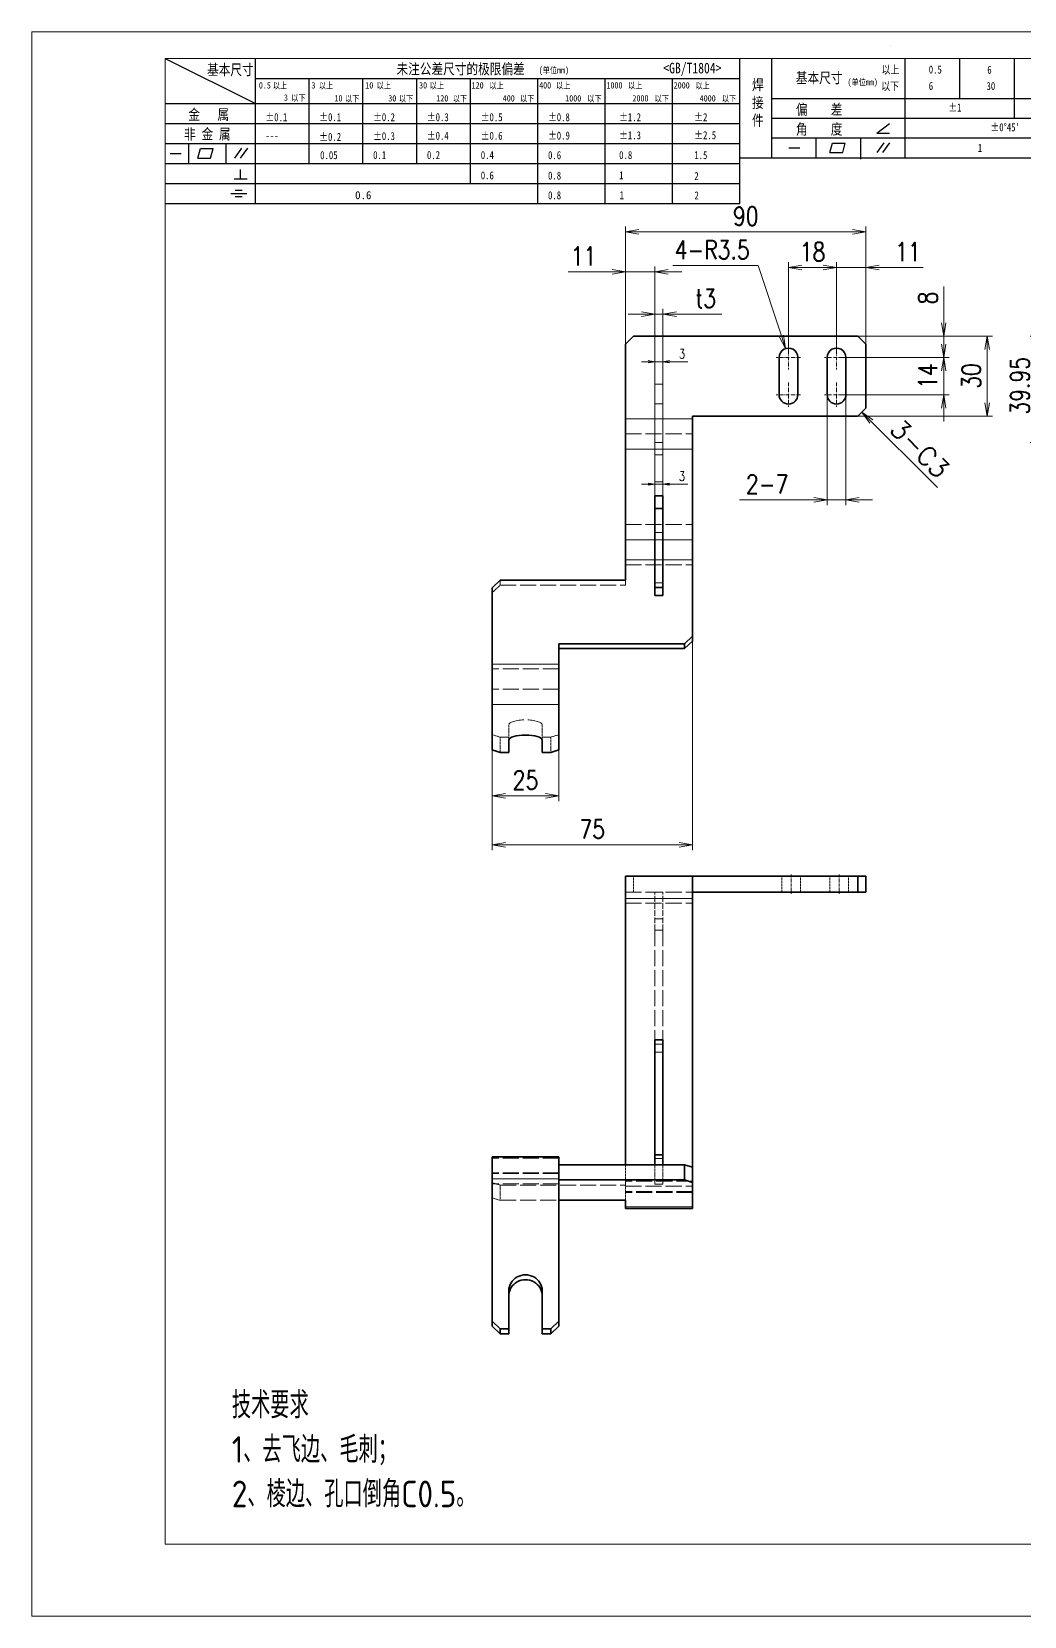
# Model space of a CAD drawing. Header units: millimetres. Extents: x -49572 to 104182, y -50696 to 51993.
# Drawn here: x -43197 to -42825, y 42890 to 43484 of the extents above; entities that cross this region are included whole.
import ezdxf
from ezdxf.enums import TextEntityAlignment as Align

# ---------------------------------------------------------------- set-up
doc = ezdxf.new("R2010")
doc.units = ezdxf.units.MM
doc.header["$LTSCALE"] = 0.5
doc.linetypes.add('DASHDOT', pattern=[18.5, 12, -3, 0.5, -3])
doc.linetypes.add('DASHED', pattern=[15, 12, -3])
for name, color, linetype, lineweight in [('DIM', 3, 'Continuous', 13), ('图框', 7, 'Continuous', 18), ('标注线', 3, 'Continuous', 18), ('细实线', 3, 'Continuous', 18)]:
    doc.layers.add(name, color=color, linetype=linetype, lineweight=lineweight)
doc.layers.add('图\\M+19E79\\M+195B6\\M+18E9A', color=7, linetype='Continuous')
doc.layers.add('打印', color=7, linetype='Continuous', lineweight=15, plot=False)
doc.layers.add('打印-禁用', color=7, linetype='Continuous', lineweight=15, plot=False)
doc.styles.add('DIM', font='romans.shx', dxfattribs={"width": 0.8, "bigfont": 'bigfont.shx'})
doc.styles.add('国标', font='simfang.ttf', dxfattribs={"width": 0.8})
doc.styles.add('机械长仿宋', font='gbenor.shx', dxfattribs={"height": 1, "bigfont": 'gbcbig.shx'})
doc.dimstyles.new('DEH 1-1$0', dxfattribs={"dimtxt": 3.5, "dimasz": 2.5, "dimexe": 1, "dimexo": 0.625, "dimgap": 1.2, "dimtad": 1, "dimzin": 9, "dimdsep": 46, "dimtxsty": 'DIM', "dimblk": 'OPEN', "dimcen": 0, "dimclrd": 8, "dimclre": 8, "dimclrt": 2, "dimazin": 2, "dimtfac": 0.5, "dimtmove": 0, "dimatfit": 3, "dimldrblk": 'OPEN', "dimfxl": 0, "dimtolj": 2, "dimlwd": 18, "dimlwe": 18, "dimarcsym": 0})
doc.dimstyles.new('DEH 1-2$0', dxfattribs={"dimscale": 2, "dimtxt": 3.5, "dimasz": 2.5, "dimexe": 1, "dimexo": 0.625, "dimgap": 1.2, "dimtad": 1, "dimdsep": 46, "dimtxsty": 'DIM', "dimblk": 'OPEN', "dimcen": 0, "dimclrd": 8, "dimclre": 8, "dimclrt": 2, "dimazin": 2, "dimtfac": 0.5, "dimtmove": 0, "dimatfit": 3, "dimldrblk": 'OPEN', "dimfxl": 0, "dimtolj": 2, "dimlwd": 13, "dimlwe": 13, "dimarcsym": 0})
doc.dimstyles.new('DEH 1-2$4', dxfattribs={"dimscale": 2, "dimtxt": 3.5, "dimasz": 2.5, "dimexe": 1, "dimexo": 0.625, "dimgap": 1.2, "dimtad": 1, "dimtoh": 1, "dimdsep": 46, "dimtxsty": 'DIM', "dimblk": 'OPEN', "dimcen": 0, "dimclrd": 8, "dimclre": 8, "dimclrt": 2, "dimazin": 2, "dimtfac": 0.5, "dimtofl": 0, "dimtmove": 0, "dimatfit": 3, "dimldrblk": 'OPEN', "dimfxl": 0, "dimtolj": 2, "dimlwd": 18, "dimlwe": 18, "dimarcsym": 0})
doc.dimstyles.new('LAM1-1', dxfattribs={"dimtxt": 3.5, "dimasz": 2.5, "dimexe": 1, "dimexo": 0.625, "dimgap": 1.2, "dimtad": 3, "dimdsep": 46, "dimtxsty": 'DIM', "dimblk": 'OPEN', "dimcen": 0, "dimclrd": 3, "dimclre": 3, "dimclrt": 2, "dimazin": 2, "dimtfac": 0.5, "dimtmove": 0, "dimatfit": 3, "dimldrblk": 'OPEN', "dimfxl": 0, "dimlwd": 13, "dimlwe": 13, "dimarcsym": 0})

# ---------------------------------------------------------------- blocks, each defined once
blk = doc.blocks.new('GZDEH零件A3图框V01版')
at = {"layer": '图\\M+19E79\\M+195B6\\M+18E9A', "color": 9}
for p, q in [((2882.49, -1554.46), (2899.37, -1562.92)), ((2899.37, -1581.67), (2899.37, -1554.46)), ((2990.09, -1581.67), (2990.09, -1554.46)), ((2996.09, -1573.08), (2996.09, -1554.46)), ((3021.09, -1561.98), (3021.09, -1554.46)), ((3031.31, -1561.98), (3031.31, -1554.46)), ((3041.53, -1561.98), (3041.53, -1554.46)), ((2899.37, -1558.24), (2990.09, -1558.24)), ((2909.45, -1574.17), (2909.45, -1558.24)), ((2919.53, -1574.17), (2919.53, -1558.24)), ((2929.61, -1574.17), (2929.61, -1558.24)), ((2939.69, -1577.92), (2939.69, -1558.24)), ((2952.29, -1581.67), (2952.29, -1558.24)), ((2964.89, -1581.67), (2964.89, -1558.24)), ((2977.49, -1581.67), (2977.49, -1558.24)), ((2996.09, -1561.98), (3113.09, -1561.98)), ((3021.09, -1573.08), (3021.09, -1561.98)), ((3041.53, -1565.68), (3041.53, -1561.98)), ((2882.49, -1562.92), (2990.09, -1562.92)), ((2882.49, -1566.67), (2990.09, -1566.67)), ((2996.09, -1565.68), (3113.09, -1565.68)), ((3015.75, -1568.51), (3018.15, -1566.66)), ((2882.49, -1570.42), (2990.09, -1570.42)), ((2886.92, -1574.12), (2886.92, -1570.42)), ((2893.91, -1574.12), (2893.91, -1570.42)), ((2996.09, -1569.38), (3113.09, -1569.38)), ((3004.42, -1573.08), (3004.42, -1569.38)), ((3006.97, -1572.12), (3007.45, -1570.33)), ((3007.45, -1570.33), (3009.86, -1570.33)), ((3009.39, -1572.12), (3009.86, -1570.33)), ((3012.75, -1573.08), (3012.75, -1569.38)), ((3015.75, -1568.51), (3018.15, -1568.51)), ((3015.81, -1572.12), (3017.15, -1570.26)), ((3016.89, -1572.12), (3018.23, -1570.26)), ((2883.43, -1572.27), (2885.49, -1572.27)), ((2888.59, -1573.16), (2889.07, -1571.37)), ((2888.59, -1573.16), (2891, -1573.16)), ((2889.07, -1571.37), (2891.48, -1571.37)), ((2891, -1573.16), (2891.48, -1571.37)), ((2895.52, -1573.16), (2896.85, -1571.3)), ((2896.6, -1573.16), (2897.94, -1571.3)), ((2990.09, -1573.08), (3113.09, -1573.08)), ((2999.26, -1571.23), (3001.32, -1571.23)), ((3006.97, -1572.12), (3009.39, -1572.12)), ((3012.75, -1573.33), (3012.75, -1573.08)), ((2882.49, -1574.17), (2990.09, -1574.17)), ((2895.42, -1577.05), (2897.81, -1577.05)), ((2896.58, -1577.05), (2896.58, -1575.28)), ((2882.49, -1577.92), (2990.09, -1577.92)), ((2894.79, -1579.77), (2897.77, -1579.77)), ((2895.57, -1579.17), (2896.92, -1579.17)), ((2882.49, -1581.67), (2990.09, -1581.67)), ((2895.57, -1580.37), (2896.93, -1580.37))]:
    blk.add_line(p, q, dxfattribs=at)
at = {"layer": '图框', "linetype": 'Continuous'}
for p, q in [((2882.49, -1554.46), (2882.49, -1832.96)), ((3272.49, -1554.46), (2882.49, -1554.46)), ((2882.49, -1832.96), (3272.49, -1832.96))]:
    blk.add_line(p, q, dxfattribs=at)
at = {"layer": '打印-禁用', "linetype": 'Continuous'}
for p, q in [((2857.49, -1549.46), (2857.49, -1846.46)), ((3277.49, -1549.46), (2857.49, -1549.46)), ((2857.49, -1846.46), (3277.49, -1846.46))]:
    blk.add_line(p, q, dxfattribs=at)
at = {"layer": '图\\M+19E79\\M+195B6\\M+18E9A', "color": 9, "style": '国标', "width": 0.8}
for s, height, p in [('基本尺寸', 2, (2890.33, -1557.58)), ('未注公差尺寸的极限偏差', 2, (2925.81, -1557.44)), ('<GB/T1804>', 2, (2975.78, -1557.27)), ('以上', 1.5, (3016.64, -1557.33)), ('0.5', 1.5, (3025.49, -1557.3)), ('6', 1.5, (3036.45, -1557.34)), ('30', 1.2, (2930.04, -1560.11)), ('基本尺寸', 2, (3000.6, -1559.1)), ('以下', 1.5, (3016.58, -1560.43)), ('6', 1.5, (3025.49, -1560.38)), ('30', 1.5, (3036.31, -1560.39)), ('金   属', 2, (2886.82, -1565.98)), ('±0.1', 1.5, (2901.27, -1566.23)), ('±0.1', 1.5, (2911.35, -1566.23)), ('±0.2', 1.5, (2921.43, -1566.23)), ('±0.3', 1.5, (2931.51, -1566.23)), ('±0.5', 1.5, (2941.59, -1566.23)), ('±0.8', 1.5, (2954.19, -1566.23)), ('±1.2', 1.5, (2967.51, -1566.23)), ('±2', 1.5, (2981.58, -1566.23)), ('偏    差', 2, (3000.6, -1565.04)), ('±1', 1.5, (3029.16, -1564.42)), ('非 金 属', 2, (2886.02, -1569.65)), ('±0.3', 1.5, (2921.43, -1569.77)), ('±0.4', 1.5, (2931.51, -1569.71)), ('±0.6', 1.5, (2941.59, -1569.71)), ('±0.9', 1.5, (2954.19, -1569.68)), ('±1.3', 1.5, (2967.51, -1569.62)), ('±2.5', 1.5, (2981.58, -1569.61)), ('角    度', 2, (3000.6, -1568.74)), ("±0%%D45'", 1.5, (3037.06, -1568.12)), ('---', 1.5, (2901.27, -1569.65)), ('±0.2', 1.5, (2911.35, -1569.92)), ('1', 1.5, (3034.69, -1571.98)), ('0.1', 1.5, (2921.43, -1573.34)), ('0.2', 1.5, (2931.51, -1573.33)), ('0.4', 1.5, (2941.59, -1573.33)), ('0.6', 1.5, (2954.19, -1573.35)), ('0.8', 1.5, (2967.51, -1573.33)), ('1.5', 1.5, (2981.58, -1573.34)), ('0.6', 1.5, (2941.59, -1577.14)), ('0.8', 1.5, (2954.19, -1577.17)), ('1', 1.5, (2967.51, -1577.12)), ('2', 1.5, (2981.58, -1577.26)), ('0.8', 1.5, (2954.19, -1580.87)), ('1', 1.5, (2967.59, -1580.86)), ('2', 1.5, (2981.62, -1580.89))]:
    blk.add_text(s, height=height, dxfattribs=at).set_placement(p)
at = {"layer": '图\\M+19E79\\M+195B6\\M+18E9A', "color": 9, "lineweight": 15, "style": '国标', "width": 0.8}
for s, p in [('(单位mm)', (2952.44, -1557.27)), ('0.5', (2900.03, -1560.11)), ('以上', (2902.64, -1560.16)), ('3', (2909.88, -1560.11)), ('以上', (2911.25, -1560.16)), ('10', (2919.96, -1560.11)), ('以上', (2922.09, -1560.16)), ('以上', (2932.02, -1560.16)), ('120', (2939.88, -1560.11)), ('以上', (2943.21, -1560.16)), ('400', (2952.52, -1560.11)), ('以上', (2955.68, -1560.16)), ('1000', (2965.12, -1560.11)), ('以上', (2969.16, -1560.16)), ('2000', (2977.72, -1560.11)), ('以上', (2981.8, -1560.16)), ('(单位mm)', (3010.27, -1559.51)), ('3', (2904.73, -1562.41)), ('以下', (2906.1, -1562.46)), ('10', (2914.19, -1562.54)), ('以下', (2916.18, -1562.59)), ('30', (2924.27, -1562.54)), ('以下', (2926.26, -1562.59)), ('120', (2933.26, -1562.54)), ('以下', (2936.34, -1562.59)), ('400', (2945.7, -1562.54)), ('以下', (2948.94, -1562.59)), ('1000', (2957.41, -1562.54)), ('以下', (2961.54, -1562.59)), ('2000', (2969.99, -1562.54)), ('以下', (2974.14, -1562.59)), ('4000', (2982.59, -1562.54)), ('以下', (2986.74, -1562.59))]:
    blk.add_text(s, height=1.2, dxfattribs=at).set_placement(p)
at = {"layer": '图\\M+19E79\\M+195B6\\M+18E9A', "color": 9, "lineweight": 13, "style": '国标'}
blk.add_text('0.6', height=1.5, dxfattribs=at).set_placement((2918.05, -1580.85))
at = {"layer": '图\\M+19E79\\M+195B6\\M+18E9A', "color": 9, "insert": (2992.39, -1558.41), "char_height": 2, "width": 3.1877, "attachment_point": 1, "style": '国标'}
blk.add_mtext('焊\\P接\\P件', dxfattribs=at)
at = {"layer": '图\\M+19E79\\M+195B6\\M+18E9A', "color": 9, "insert": (2911.51, -1573.37), "char_height": 1.5, "attachment_point": 7, "style": '国标'}
blk.add_mtext_dynamic_manual_height_columns('0.05', width=5.1982, gutter_width=12.5, heights=[0], dxfattribs=at)
blk = doc.blocks.new('DEH A3')
at = {"layer": '图框'}
blk.add_blockref('GZDEH零件A3图框V01版', (-2857.49, 1846.46), dxfattribs=at)
blk = doc.blocks.new('_Open')
at = {"color": 0, "linetype": 'ByBlock', "lineweight": -2}
for p, q in [((-1, 0.17), (0, 0)), ((-1, -0.17), (0, 0)), ((0, 0), (-1, 0))]:
    blk.add_line(p, q, dxfattribs=at)
blk = doc.blocks.new('*D206')
at = {"layer": 'Defpoints', "color": 0, "transparency": 16777216}
for p in [(-42897.7, 43369.53), (-42839.22, 43369.53), (-42897.7, 43339.53)]:
    blk.add_point(p, dxfattribs=at)
at = {"layer": '标注线', "color": 8, "lineweight": 13, "transparency": 16777216}
for p, q in [((-42896.45, 43369.53), (-42837.22, 43369.53)), ((-42839.22, 43344.53), (-42839.22, 43364.53)), ((-42896.45, 43339.53), (-42837.22, 43339.53))]:
    blk.add_line(p, q, dxfattribs=at)
at = {"layer": '标注线', "color": 8, "lineweight": 13, "transparency": 16777216, "xscale": 5, "yscale": 5, "zscale": 5}
for p, rotation in [((-42839.22, 43369.53), 90), ((-42839.22, 43339.53), 270)]:
    blk.add_blockref('_Open', p, dxfattribs=dict(at, rotation=rotation))
at = {"layer": '标注线', "color": 2, "transparency": 16777216, "insert": (-42845.12, 43354.53), "char_height": 7, "attachment_point": 5, "rotation": 90, "style": 'DIM'}
blk.add_mtext('\\A2;30', dxfattribs=at)
blk = doc.blocks.new('*D207')
at = {"layer": 'Defpoints', "color": 0, "transparency": 16777216}
for p in [(-42974.61, 43408.56), (-42974.61, 43357.47), (-42884.61, 43353.28)]:
    blk.add_point(p, dxfattribs=at)
at = {"layer": '标注线', "color": 8, "lineweight": 13, "transparency": 16777216}
for p, q in [((-42974.61, 43358.72), (-42974.61, 43410.56)), ((-42884.61, 43354.53), (-42884.61, 43410.56)), ((-42889.61, 43408.56), (-42969.61, 43408.56))]:
    blk.add_line(p, q, dxfattribs=at)
at = {"layer": '标注线', "color": 8, "lineweight": 13, "transparency": 16777216, "xscale": 5, "yscale": 5, "zscale": 5, "rotation": 180}
blk.add_blockref('_Open', (-42974.61, 43408.56), dxfattribs=at)
at = {"layer": '标注线', "color": 8, "lineweight": 13, "transparency": 16777216, "xscale": 5, "yscale": 5, "zscale": 5}
blk.add_blockref('_Open', (-42884.61, 43408.56), dxfattribs=at)
at = {"layer": '标注线', "color": 2, "transparency": 16777216, "insert": (-42929.61, 43414.46), "char_height": 7, "attachment_point": 5, "style": 'DIM'}
blk.add_mtext('\\A2;90', dxfattribs=at)
blk = doc.blocks.new('*D208')
at = {"layer": 'Defpoints', "color": 0, "transparency": 16777216}
for p in [(-42884.61, 43395.23), (-42895.61, 43361.53), (-42884.61, 43357.21)]:
    blk.add_point(p, dxfattribs=at)
at = {"layer": '标注线', "color": 8, "lineweight": 13, "transparency": 16777216}
for p, q in [((-42900.61, 43395.23), (-42905.61, 43395.23)), ((-42895.61, 43362.78), (-42895.61, 43397.23)), ((-42895.61, 43395.23), (-42884.61, 43395.23)), ((-42884.61, 43358.46), (-42884.61, 43397.23)), ((-42879.61, 43395.23), (-42863.14, 43395.23))]:
    blk.add_line(p, q, dxfattribs=at)
at = {"layer": '标注线', "color": 8, "lineweight": 13, "transparency": 16777216, "xscale": 5, "yscale": 5, "zscale": 5}
blk.add_blockref('_Open', (-42895.61, 43395.23), dxfattribs=at)
at = {"layer": '标注线', "color": 8, "lineweight": 13, "transparency": 16777216, "xscale": 5, "yscale": 5, "zscale": 5, "rotation": 180}
blk.add_blockref('_Open', (-42884.61, 43395.23), dxfattribs=at)
at = {"layer": '标注线', "color": 2, "transparency": 16777216, "insert": (-42868.88, 43401.13), "char_height": 7, "attachment_point": 5, "style": 'DIM'}
blk.add_mtext('\\A2;11', dxfattribs=at)
blk = doc.blocks.new('*D209')
at = {"layer": 'Defpoints', "color": 0, "transparency": 16777216}
for p in [(-42913.61, 43395.23), (-42913.61, 43361.53), (-42895.61, 43361.53)]:
    blk.add_point(p, dxfattribs=at)
at = {"layer": '标注线', "color": 8, "lineweight": 13, "transparency": 16777216}
for p, q in [((-42913.61, 43362.78), (-42913.61, 43397.23)), ((-42900.61, 43395.23), (-42908.61, 43395.23)), ((-42895.61, 43362.78), (-42895.61, 43397.23))]:
    blk.add_line(p, q, dxfattribs=at)
at = {"layer": '标注线', "color": 8, "lineweight": 13, "transparency": 16777216, "xscale": 5, "yscale": 5, "zscale": 5, "rotation": 180}
blk.add_blockref('_Open', (-42913.61, 43395.23), dxfattribs=at)
at = {"layer": '标注线', "color": 8, "lineweight": 13, "transparency": 16777216, "xscale": 5, "yscale": 5, "zscale": 5}
blk.add_blockref('_Open', (-42895.61, 43395.23), dxfattribs=at)
at = {"layer": '标注线', "color": 2, "transparency": 16777216, "insert": (-42904.61, 43401.13), "char_height": 7, "attachment_point": 5, "style": 'DIM'}
blk.add_mtext('\\A2;18', dxfattribs=at)
blk = doc.blocks.new('*D210')
at = {"layer": 'Defpoints', "color": 0, "transparency": 16777216}
for p in [(-42894.61, 43361.53), (-42894.61, 43347.53), (-42855.46, 43347.53)]:
    blk.add_point(p, dxfattribs=at)
at = {"layer": '标注线', "color": 8, "lineweight": 13, "transparency": 16777216}
for p, q in [((-42855.46, 43366.53), (-42855.46, 43371.53)), ((-42893.36, 43361.53), (-42853.46, 43361.53)), ((-42855.46, 43361.53), (-42855.46, 43347.53)), ((-42893.36, 43347.53), (-42853.46, 43347.53)), ((-42855.46, 43342.53), (-42855.46, 43337.53))]:
    blk.add_line(p, q, dxfattribs=at)
at = {"layer": '标注线', "color": 8, "lineweight": 13, "transparency": 16777216, "xscale": 5, "yscale": 5, "zscale": 5}
for p, rotation in [((-42855.46, 43361.53), 270), ((-42855.46, 43347.53), 90)]:
    blk.add_blockref('_Open', p, dxfattribs=dict(at, rotation=rotation))
at = {"layer": '标注线', "color": 2, "transparency": 16777216, "insert": (-42861.36, 43354.53), "char_height": 7, "attachment_point": 5, "rotation": 90, "style": 'DIM'}
blk.add_mtext('\\A2;14', dxfattribs=at)
blk = doc.blocks.new('*D211')
at = {"layer": 'Defpoints', "color": 0, "transparency": 16777216}
for p in [(-42892.53, 43369.53), (-42855.46, 43369.53), (-42894.61, 43361.53)]:
    blk.add_point(p, dxfattribs=at)
at = {"layer": '标注线', "color": 8, "lineweight": 13, "transparency": 16777216}
for p, q in [((-42855.46, 43374.53), (-42855.46, 43388.06)), ((-42891.28, 43369.53), (-42853.46, 43369.53)), ((-42855.46, 43361.53), (-42855.46, 43369.53)), ((-42893.36, 43361.53), (-42853.46, 43361.53)), ((-42855.46, 43356.53), (-42855.46, 43351.53))]:
    blk.add_line(p, q, dxfattribs=at)
at = {"layer": '标注线', "color": 8, "lineweight": 13, "transparency": 16777216, "xscale": 5, "yscale": 5, "zscale": 5}
for p, rotation in [((-42855.46, 43369.53), 270), ((-42855.46, 43361.53), 90)]:
    blk.add_blockref('_Open', p, dxfattribs=dict(at, rotation=rotation))
at = {"layer": '标注线', "color": 2, "transparency": 16777216, "insert": (-42861.36, 43383.79), "char_height": 7, "attachment_point": 5, "rotation": 90, "style": 'DIM'}
blk.add_mtext('\\A2;8', dxfattribs=at)
blk = doc.blocks.new('*D212')
at = {"layer": 'Defpoints', "color": 0, "transparency": 16777216}
for p in [(-42892.11, 43351.58), (-42899.11, 43349.78), (-42892.11, 43308.1)]:
    blk.add_point(p, dxfattribs=at)
at = {"layer": '标注线', "color": 8, "lineweight": 13, "transparency": 16777216}
for p, q in [((-42892.11, 43350.33), (-42892.11, 43306.1)), ((-42899.11, 43348.53), (-42899.11, 43306.1)), ((-42904.11, 43308.1), (-42932, 43308.1)), ((-42892.11, 43308.1), (-42899.11, 43308.1)), ((-42887.11, 43308.1), (-42882.11, 43308.1))]:
    blk.add_line(p, q, dxfattribs=at)
at = {"layer": '标注线', "color": 8, "lineweight": 13, "transparency": 16777216, "xscale": 5, "yscale": 5, "zscale": 5}
blk.add_blockref('_Open', (-42899.11, 43308.1), dxfattribs=at)
at = {"layer": '标注线', "color": 8, "lineweight": 13, "transparency": 16777216, "xscale": 5, "yscale": 5, "zscale": 5, "rotation": 180}
blk.add_blockref('_Open', (-42892.11, 43308.1), dxfattribs=at)
at = {"layer": '标注线', "color": 2, "transparency": 16777216, "insert": (-42921.6, 43314), "char_height": 7, "attachment_point": 5, "style": 'DIM'}
blk.add_mtext('\\A2;{\\Fromans,bigfont|c134;2-}7', dxfattribs=at)
blk = doc.blocks.new('*D213')
at = {"layer": 'Defpoints', "color": 0, "transparency": 16777216}
for p in [(-42914.71, 43364.85), (-42913.61, 43361.53)]:
    blk.add_point(p, dxfattribs=at)
at = {"layer": '标注线', "color": 8, "lineweight": 18, "transparency": 16777216}
for p, q in [((-42956.98, 43395.99), (-42924.98, 43395.99)), ((-42924.98, 43395.99), (-42916.27, 43369.6))]:
    blk.add_line(p, q, dxfattribs=at)
at = {"layer": '标注线', "color": 8, "lineweight": 18, "transparency": 16777216, "xscale": 5, "yscale": 5, "zscale": 5, "rotation": 288.262935957214}
blk.add_blockref('_Open', (-42914.71, 43364.85), dxfattribs=at)
at = {"layer": '标注线', "color": 2, "transparency": 16777216, "insert": (-42942.18, 43401.89), "char_height": 7, "attachment_point": 5, "style": 'DIM'}
blk.add_mtext('\\A2;{\\Fromans,bigfont|c134;4-}R3.5', dxfattribs=at)
blk = doc.blocks.new('*D214')
at = {"layer": 'Defpoints', "color": 0, "transparency": 16777216}
for p in [(-42974.61, 43393.56), (-42974.61, 43309.9), (-42963.61, 43307.25)]:
    blk.add_point(p, dxfattribs=at)
at = {"layer": '标注线', "color": 8, "lineweight": 13, "transparency": 16777216}
for p, q in [((-42979.61, 43393.56), (-42996.08, 43393.56)), ((-42974.61, 43311.15), (-42974.61, 43395.56)), ((-42963.61, 43393.56), (-42974.61, 43393.56)), ((-42963.61, 43308.5), (-42963.61, 43395.56)), ((-42958.61, 43393.56), (-42953.61, 43393.56))]:
    blk.add_line(p, q, dxfattribs=at)
at = {"layer": '标注线', "color": 8, "lineweight": 13, "transparency": 16777216, "xscale": 5, "yscale": 5, "zscale": 5}
blk.add_blockref('_Open', (-42974.61, 43393.56), dxfattribs=at)
at = {"layer": '标注线', "color": 8, "lineweight": 13, "transparency": 16777216, "xscale": 5, "yscale": 5, "zscale": 5, "rotation": 180}
blk.add_blockref('_Open', (-42963.61, 43393.56), dxfattribs=at)
at = {"layer": '标注线', "color": 2, "transparency": 16777216, "insert": (-42990.34, 43399.46), "char_height": 7, "attachment_point": 5, "style": 'DIM'}
blk.add_mtext('\\A2;11', dxfattribs=at)
blk = doc.blocks.new('*D215')
at = {"layer": 'Defpoints', "color": 0, "transparency": 16777216}
for p in [(-42960.61, 43377.73), (-42963.61, 43307.25), (-42960.61, 43307.25)]:
    blk.add_point(p, dxfattribs=at)
at = {"layer": '标注线', "color": 8, "lineweight": 13, "transparency": 16777216}
for p, q in [((-42968.61, 43377.73), (-42973.61, 43377.73)), ((-42963.61, 43308.5), (-42963.61, 43379.73)), ((-42963.61, 43377.73), (-42960.61, 43377.73)), ((-42960.61, 43308.5), (-42960.61, 43379.73)), ((-42955.61, 43377.73), (-42938.61, 43377.73))]:
    blk.add_line(p, q, dxfattribs=at)
at = {"layer": '标注线', "color": 8, "lineweight": 13, "transparency": 16777216, "xscale": 5, "yscale": 5, "zscale": 5}
blk.add_blockref('_Open', (-42963.61, 43377.73), dxfattribs=at)
at = {"layer": '标注线', "color": 8, "lineweight": 13, "transparency": 16777216, "xscale": 5, "yscale": 5, "zscale": 5, "rotation": 180}
blk.add_blockref('_Open', (-42960.61, 43377.73), dxfattribs=at)
at = {"layer": '标注线', "color": 2, "transparency": 16777216, "insert": (-42944.61, 43383.63), "char_height": 7, "attachment_point": 5, "style": 'DIM'}
blk.add_mtext('\\A2;{\\Fromans,bigfont|c134;t}3', dxfattribs=at)
blk = doc.blocks.new('*D216')
at = {"layer": 'Defpoints', "color": 0, "transparency": 16777216}
for p in [(-42949.61, 43265.96), (-43024.61, 43259.17), (-42949.61, 43178.79)]:
    blk.add_point(p, dxfattribs=at)
at = {"layer": '标注线', "color": 8, "lineweight": 13, "transparency": 16777216}
for p, q in [((-42949.61, 43264.71), (-42949.61, 43176.79)), ((-43024.61, 43257.92), (-43024.61, 43176.79)), ((-43019.61, 43178.79), (-42954.61, 43178.79))]:
    blk.add_line(p, q, dxfattribs=at)
at = {"layer": '标注线', "color": 8, "lineweight": 13, "transparency": 16777216, "xscale": 5, "yscale": 5, "zscale": 5, "rotation": 180}
blk.add_blockref('_Open', (-43024.61, 43178.79), dxfattribs=at)
at = {"layer": '标注线', "color": 8, "lineweight": 13, "transparency": 16777216, "xscale": 5, "yscale": 5, "zscale": 5}
blk.add_blockref('_Open', (-42949.61, 43178.79), dxfattribs=at)
at = {"layer": '标注线', "color": 2, "transparency": 16777216, "insert": (-42987.11, 43184.69), "char_height": 7, "attachment_point": 5, "style": 'DIM'}
blk.add_mtext('\\A2;75', dxfattribs=at)
blk = doc.blocks.new('*D217')
at = {"layer": 'Defpoints', "color": 0, "transparency": 16777216}
for p in [(-43024.61, 43259.17), (-42999.61, 43237.17), (-42999.61, 43197.19)]:
    blk.add_point(p, dxfattribs=at)
at = {"layer": '标注线', "color": 8, "lineweight": 13, "transparency": 16777216}
for p, q in [((-43024.61, 43257.92), (-43024.61, 43195.19)), ((-42999.61, 43235.92), (-42999.61, 43195.19)), ((-43019.61, 43197.19), (-43004.61, 43197.19))]:
    blk.add_line(p, q, dxfattribs=at)
at = {"layer": '标注线', "color": 8, "lineweight": 13, "transparency": 16777216, "xscale": 5, "yscale": 5, "zscale": 5, "rotation": 180}
blk.add_blockref('_Open', (-43024.61, 43197.19), dxfattribs=at)
at = {"layer": '标注线', "color": 8, "lineweight": 13, "transparency": 16777216, "xscale": 5, "yscale": 5, "zscale": 5}
blk.add_blockref('_Open', (-42999.61, 43197.19), dxfattribs=at)
at = {"layer": '标注线', "color": 2, "transparency": 16777216, "insert": (-43012.11, 43203.09), "char_height": 7, "attachment_point": 5, "style": 'DIM'}
blk.add_mtext('\\A2;25', dxfattribs=at)
blk = doc.blocks.new('*D231')
at = {"layer": 'Defpoints', "color": 0, "transparency": 16777216}
for p in [(-42821.02, 43369.53), (-42797.9, 43369.53), (-42780.71, 43329.58)]:
    blk.add_point(p, dxfattribs=at)
at = {"layer": '标注线', "color": 8, "lineweight": 13, "transparency": 16777216}
for p, q in [((-42799.15, 43369.53), (-42823.02, 43369.53)), ((-42821.02, 43334.58), (-42821.02, 43364.53)), ((-42781.96, 43329.58), (-42823.02, 43329.58))]:
    blk.add_line(p, q, dxfattribs=at)
at = {"layer": '标注线', "color": 8, "lineweight": 13, "transparency": 16777216, "xscale": 5, "yscale": 5, "zscale": 5}
for p, rotation in [((-42821.02, 43369.53), 90), ((-42821.02, 43329.58), 270)]:
    blk.add_blockref('_Open', p, dxfattribs=dict(at, rotation=rotation))
at = {"layer": '标注线', "color": 2, "transparency": 16777216, "insert": (-42826.92, 43350.88), "char_height": 7, "attachment_point": 5, "rotation": 90, "style": 'DIM'}
blk.add_mtext('\\A2;39.95', dxfattribs=at)
blk = doc.blocks.new('*D408')
at = {"color": 8, "lineweight": 18, "transparency": 16777216}
for p, q in [((-42966.11, 43359.89), (-42968.61, 43359.89)), ((-42963.61, 43352.15), (-42963.61, 43360.89)), ((-42963.61, 43359.89), (-42960.61, 43359.89)), ((-42960.61, 43352.15), (-42960.61, 43360.89)), ((-42958.11, 43359.89), (-42951.34, 43359.89))]:
    blk.add_line(p, q, dxfattribs=at)
at = {"layer": 'Defpoints', "color": 0, "transparency": 16777216}
for p in [(-42960.61, 43359.89), (-42963.61, 43351.53), (-42960.61, 43351.53)]:
    blk.add_point(p, dxfattribs=at)
at = {"color": 8, "lineweight": 18, "transparency": 16777216, "xscale": 2.5, "yscale": 2.5, "zscale": 2.5}
blk.add_blockref('_Open', (-42963.61, 43359.89), dxfattribs=at)
at = {"color": 8, "lineweight": 18, "transparency": 16777216, "xscale": 2.5, "yscale": 2.5, "zscale": 2.5, "rotation": 180}
blk.add_blockref('_Open', (-42960.61, 43359.89), dxfattribs=at)
at = {"color": 2, "transparency": 16777216, "insert": (-42953.48, 43362.84), "char_height": 3.5, "attachment_point": 5, "style": 'DIM'}
blk.add_mtext('\\A2;3', dxfattribs=at)
blk = doc.blocks.new('*D409')
at = {"color": 8, "lineweight": 18, "transparency": 16777216}
for p, q in [((-42963.61, 43310.23), (-42963.61, 43315)), ((-42960.61, 43310.23), (-42960.61, 43315)), ((-42966.11, 43314), (-42968.61, 43314)), ((-42963.61, 43314), (-42960.61, 43314)), ((-42958.11, 43314), (-42951.34, 43314))]:
    blk.add_line(p, q, dxfattribs=at)
at = {"layer": 'Defpoints', "color": 0, "transparency": 16777216}
for p in [(-42963.61, 43309.61), (-42960.61, 43314), (-42960.61, 43309.61)]:
    blk.add_point(p, dxfattribs=at)
at = {"color": 8, "lineweight": 18, "transparency": 16777216, "xscale": 2.5, "yscale": 2.5, "zscale": 2.5}
blk.add_blockref('_Open', (-42963.61, 43314), dxfattribs=at)
at = {"color": 8, "lineweight": 18, "transparency": 16777216, "xscale": 2.5, "yscale": 2.5, "zscale": 2.5, "rotation": 180}
blk.add_blockref('_Open', (-42960.61, 43314), dxfattribs=at)
at = {"color": 2, "transparency": 16777216, "insert": (-42953.48, 43316.95), "char_height": 3.5, "attachment_point": 5, "style": 'DIM'}
blk.add_mtext('\\A2;3', dxfattribs=at)
blk = doc.blocks.new('CHAMFER_DIM_R')
at = {"layer": 'DIM', "color": 2, "style": 'DIM'}
blk.add_attdef('000', text='', height=3.5, rotation=90, dxfattribs=at).set_placement((0, 6), align=Align.BOTTOM_LEFT)
at = {"layer": 'DIM'}
blk.add_leader([(0, 0), (0, 20)], dimstyle='LAM1-1', dxfattribs=at)

msp = doc.modelspace()

# ---------------------------------------------------------------- linework, layer by layer
at = {"color": 7, "lineweight": 35, "ltscale": 0.106066}
for p, q in [((-42974.609, 43366.525), (-42971.609, 43369.525)), ((-42887.609, 43369.525), (-42884.609, 43366.525)), ((-42884.609, 43342.525), (-42887.609, 43339.525))]:
    msp.add_line(p, q, dxfattribs=at)
at = {"color": 7, "lineweight": 35}
for p, q in [((-42887.609, 43369.525), (-42971.609, 43369.525)), ((-42974.609, 43338.531), (-42974.609, 43366.525)), ((-42884.609, 43342.525), (-42884.609, 43366.525)), ((-42949.609, 43339.525), (-42887.609, 43339.525)), ((-42974.609, 43327.104), (-42974.609, 43293.132)), ((-42949.609, 43327.104), (-42949.609, 43293.132)), ((-42963.609, 43275.307), (-42963.609, 43304.848)), ((-42960.609, 43275.307), (-42960.609, 43304.848)), ((-42949.609, 43285.588), (-42949.609, 43257.019)), ((-43024.609, 43246.543), (-43024.609, 43275.112)), ((-43021.609, 43277.969), (-42974.609, 43277.969)), ((-42999.609, 43254.162), (-42952.609, 43254.162)), ((-42999.609, 43252.331), (-42952.609, 43252.331)), ((-42949.609, 43167.058), (-42974.609, 43167.058)), ((-42949.609, 43167.058), (-42887.609, 43167.058)), ((-42949.609, 43161.058), (-42887.609, 43161.058)), ((-42974.609, 43158.72), (-42974.609, 43058.885)), ((-42949.609, 43158.72), (-42949.609, 43057.969)), ((-42963.609, 43062.61), (-42963.609, 43105.649)), ((-42960.609, 43062.61), (-42960.609, 43105.649)), ((-42999.609, 43061.898), (-43024.609, 43061.898)), ((-43024.609, 43053.56), (-43024.609, 43000.23)), ((-42999.609, 43058.885), (-42952.609, 43058.885)), ((-42999.609, 43053.56), (-42999.609, 43000.23)), ((-42999.609, 43053.171), (-42952.609, 43053.171)), ((-42999.609, 43045.542), (-42974.609, 43045.542)), ((-42974.609, 43042.529), (-42949.609, 43042.529))]:
    msp.add_line(p, q, dxfattribs=at)
at = {"color": 2, "linetype": 'DASHDOT', "lineweight": 13, "ltscale": 0.227501}
for p, q in [((-42913.609, 43366.075), (-42913.609, 43356.975)), ((-42895.609, 43366.075), (-42895.609, 43356.975)), ((-42913.609, 43352.075), (-42913.609, 43342.975)), ((-42895.609, 43352.075), (-42895.609, 43342.975))]:
    msp.add_line(p, q, dxfattribs=at)
at = {"color": 2, "linetype": 'DASHDOT', "lineweight": 13, "ltscale": 0.227502}
for p, q in [((-42909.059, 43361.525), (-42918.159, 43361.525)), ((-42891.059, 43361.525), (-42900.159, 43361.525)), ((-42909.059, 43347.525), (-42918.159, 43347.525)), ((-42891.059, 43347.525), (-42900.159, 43347.525))]:
    msp.add_line(p, q, dxfattribs=at)
at = {"color": 7, "lineweight": 35, "ltscale": 0.35}
for p, q in [((-42917.109, 43361.525), (-42917.109, 43347.525)), ((-42910.109, 43347.525), (-42910.109, 43361.525)), ((-42899.109, 43361.525), (-42899.109, 43347.525)), ((-42892.109, 43347.525), (-42892.109, 43361.525))]:
    msp.add_line(p, q, dxfattribs=at)
at = {"color": 1, "linetype": 'DASHED', "lineweight": 13, "ltscale": 0.075}
for p, q in [((-42960.609, 43351.525), (-42963.609, 43351.525)), ((-42960.609, 43344.153), (-42963.609, 43344.153)), ((-42960.609, 43329.576), (-42963.609, 43329.576)), ((-42960.609, 43324.928), (-42963.609, 43324.928)), ((-42960.609, 43314.928), (-42963.609, 43314.928)), ((-42963.609, 43295.879), (-42960.609, 43295.879)), ((-42960.609, 43293.132), (-42963.609, 43293.132)), ((-42960.609, 43285.588), (-42963.609, 43285.588)), ((-42963.609, 43277.017), (-42960.609, 43277.017)), ((-42960.609, 43161.058), (-42963.609, 43161.058)), ((-42960.609, 43151.058), (-42963.609, 43151.058)), ((-42960.609, 43146.773), (-42963.609, 43146.773)), ((-42960.609, 43104.123), (-42963.609, 43104.123)), ((-42960.609, 43101.058), (-42963.609, 43101.058)), ((-42963.609, 43061.269), (-42960.609, 43061.269)), ((-42960.609, 43053.087), (-42963.609, 43053.087)), ((-42963.609, 43051.561), (-42960.609, 43051.561))]:
    msp.add_line(p, q, dxfattribs=at)
at = {"color": 1, "linetype": 'DASHED', "lineweight": 13, "ltscale": 0.184296}
for p, q in [((-42963.609, 43351.525), (-42963.609, 43344.153)), ((-42960.609, 43351.525), (-42960.609, 43344.153))]:
    msp.add_line(p, q, dxfattribs=at)
at = {"color": 7, "lineweight": 35, "ltscale": 0.285692}
for p, q in [((-42974.609, 43327.104), (-42974.609, 43338.531)), ((-42949.609, 43338.531), (-42949.609, 43327.104))]:
    msp.add_line(p, q, dxfattribs=at)
at = {"color": 1, "linetype": 'DASHED', "lineweight": 13}
for p, q in [((-42974.609, 43338.531), (-42949.609, 43338.531)), ((-42974.609, 43332.817), (-42949.609, 43332.817)), ((-42974.609, 43298.846), (-42949.609, 43298.846)), ((-42974.609, 43283.757), (-42949.609, 43283.757)), ((-43021.609, 43276.138), (-42974.609, 43276.139)), ((-42999.609, 43244.712), (-43024.609, 43244.712)), ((-42999.609, 43237.168), (-43024.609, 43237.168)), ((-42974.609, 43161.058), (-42949.609, 43161.058)), ((-42974.609, 43156.889), (-42949.609, 43156.889)), ((-42963.609, 43146.773), (-42963.609, 43105.649)), ((-42960.609, 43146.773), (-42960.609, 43105.649)), ((-42999.609, 43061.326), (-43024.609, 43061.326)), ((-42999.609, 43055.898), (-43024.609, 43055.898)), ((-42999.609, 43055.612), (-43024.609, 43055.612)), ((-42999.609, 43051.729), (-43024.609, 43051.729)), ((-43021.609, 43051.256), (-42974.609, 43051.256)), ((-42949.609, 43052.698), (-42974.609, 43052.698)), ((-42974.609, 43050.867), (-42949.609, 43050.867)), ((-42949.609, 43048.815), (-42974.609, 43048.815)), ((-42949.609, 43048.529), (-42974.609, 43048.529)), ((-43021.609, 43045.542), (-42999.609, 43045.542))]:
    msp.add_line(p, q, dxfattribs=at)
at = {"color": 7, "lineweight": 13}
for p, q in [((-42949.609, 43338.531), (-42974.609, 43338.531)), ((-42949.609, 43327.104), (-42974.609, 43327.104)), ((-42999.609, 43246.543), (-43024.609, 43246.543)), ((-42999.609, 43231.454), (-43024.609, 43231.454)), ((-42949.609, 43158.72), (-42974.609, 43158.72)), ((-42999.609, 43053.56), (-43024.609, 43053.56)), ((-42974.609, 43043.101), (-42949.609, 43043.101))]:
    msp.add_line(p, q, dxfattribs=at)
at = {"color": 1, "linetype": 'DASHED', "lineweight": 13, "ltscale": 0.364426}
for p, q in [((-42963.609, 43329.576), (-42963.609, 43344.153)), ((-42960.609, 43329.576), (-42960.609, 43344.153))]:
    msp.add_line(p, q, dxfattribs=at)
at = {"color": 7, "lineweight": 35, "ltscale": 0.024847}
msp.add_line((-42949.609, 43338.531), (-42949.609, 43339.525), dxfattribs=at)
at = {"color": 1, "linetype": 'DASHED', "lineweight": 13, "ltscale": 0.3662}
for p, q in [((-42963.609, 43329.576), (-42963.609, 43314.928)), ((-42960.609, 43329.576), (-42960.609, 43314.928))]:
    msp.add_line(p, q, dxfattribs=at)
at = {"color": 7, "lineweight": 35, "ltscale": 0.075}
for p, q in [((-42960.609, 43309.61), (-42963.609, 43309.61)), ((-42960.609, 43304.848), (-42963.609, 43304.848)), ((-42960.609, 43275.307), (-42963.609, 43275.307)), ((-42960.609, 43272.255), (-42963.609, 43272.255)), ((-42884.609, 43167.058), (-42887.609, 43167.058)), ((-42884.609, 43161.058), (-42887.609, 43161.058)), ((-42960.609, 43105.649), (-42963.609, 43105.649)), ((-42960.609, 43062.61), (-42963.609, 43062.61))]:
    msp.add_line(p, q, dxfattribs=at)
at = {"color": 7, "lineweight": 35, "ltscale": 0.11904}
for p, q in [((-42963.609, 43304.848), (-42963.609, 43309.61)), ((-42960.609, 43304.848), (-42960.609, 43309.61))]:
    msp.add_line(p, q, dxfattribs=at)
at = {"color": 7, "lineweight": 35, "ltscale": 0.188617}
for p, q in [((-42974.609, 43285.588), (-42974.609, 43293.132)), ((-42949.609, 43293.132), (-42949.609, 43285.588))]:
    msp.add_line(p, q, dxfattribs=at)
at = {"color": 7, "lineweight": 13, "ltscale": 0.275}
for p, q in [((-42963.609, 43293.132), (-42974.609, 43293.132)), ((-42949.609, 43293.132), (-42960.609, 43293.132)), ((-42963.609, 43285.588), (-42974.609, 43285.588)), ((-42949.609, 43285.588), (-42960.609, 43285.588))]:
    msp.add_line(p, q, dxfattribs=at)
at = {"color": 7, "lineweight": 35, "ltscale": 0.190462}
for p, q in [((-42974.609, 43285.588), (-42974.609, 43277.969)), ((-42999.609, 43254.162), (-42999.609, 43246.543))]:
    msp.add_line(p, q, dxfattribs=at)
at = {"color": 7, "lineweight": 35, "ltscale": 0.103568}
for p, q in [((-43024.609, 43275.112), (-43021.609, 43277.969)), ((-42949.609, 43257.019), (-42952.609, 43254.162)), ((-42949.609, 43255.188), (-42952.609, 43252.331)), ((-43021.609, 42997.373), (-43024.609, 43000.23)), ((-42999.609, 43000.23), (-43002.609, 42997.373)), ((-43021.609, 42995.543), (-43024.609, 42998.4)), ((-42999.609, 42998.4), (-43002.609, 42995.543))]:
    msp.add_line(p, q, dxfattribs=at)
at = {"color": 1, "linetype": 'DASHED', "lineweight": 13, "ltscale": 0.103567}
msp.add_line((-43024.609, 43273.282), (-43021.609, 43276.138), dxfattribs=at)
at = {"color": 1, "linetype": 'DASHED', "lineweight": 13, "ltscale": 0.045772}
msp.add_line((-43021.609, 43277.969), (-43021.609, 43276.138), dxfattribs=at)
at = {"color": 1, "linetype": 'DASHED', "lineweight": 13, "ltscale": 0.04577}
msp.add_line((-42974.609, 43276.139), (-42974.609, 43277.969), dxfattribs=at)
at = {"color": 7, "lineweight": 35, "ltscale": 0.076283}
for p, q in [((-42963.609, 43272.255), (-42963.609, 43275.307)), ((-42960.609, 43272.255), (-42960.609, 43275.307))]:
    msp.add_line(p, q, dxfattribs=at)
at = {"color": 7, "lineweight": 35, "ltscale": 0.04577}
for p, q in [((-42949.609, 43255.188), (-42949.609, 43257.019)), ((-42952.609, 43252.331), (-42952.609, 43254.162)), ((-43024.609, 43000.23), (-43024.609, 42998.4)), ((-42999.609, 42998.4), (-42999.609, 43000.23)), ((-43021.609, 42997.373), (-43021.609, 42995.543)), ((-43018.359, 42995.543), (-43018.359, 42997.373)), ((-43005.859, 42995.543), (-43005.859, 42997.373)), ((-43002.609, 42995.543), (-43002.609, 42997.373))]:
    msp.add_line(p, q, dxfattribs=at)
at = {"color": 7, "lineweight": 35, "ltscale": 0.377234}
for p, q in [((-43024.609, 43231.454), (-43024.609, 43246.543)), ((-42999.609, 43246.543), (-42999.609, 43231.454))]:
    msp.add_line(p, q, dxfattribs=at)
at = {"color": 7, "lineweight": 35, "ltscale": 0.42719}
for p, q in [((-43024.609, 43231.454), (-43024.609, 43214.366)), ((-42999.609, 43231.454), (-42999.609, 43214.366))]:
    msp.add_line(p, q, dxfattribs=at)
at = {"color": 1, "linetype": 'DASHED', "lineweight": 13, "ltscale": 0.078414}
for p, q in [((-43021.609, 43219.165), (-43024.609, 43220.08)), ((-42999.609, 43220.08), (-43002.609, 43219.165))]:
    msp.add_line(p, q, dxfattribs=at)
at = {"color": 1, "linetype": 'DASHED', "lineweight": 13, "ltscale": 0.142847}
for p, q in [((-43018.359, 43223.742), (-43018.359, 43218.028)), ((-43005.859, 43223.742), (-43005.859, 43218.028)), ((-43021.609, 43213.451), (-43021.609, 43219.165)), ((-43021.609, 43051.256), (-43021.609, 43045.542)), ((-42974.609, 43045.542), (-42974.609, 43051.256))]:
    msp.add_line(p, q, dxfattribs=at)
at = {"color": 7, "lineweight": 35, "ltscale": 0.078414}
for p, q in [((-43021.609, 43213.451), (-43024.609, 43214.366)), ((-42999.609, 43214.366), (-43002.609, 43213.451))]:
    msp.add_line(p, q, dxfattribs=at)
at = {"color": 1, "linetype": 'DASHED', "lineweight": 13, "ltscale": 0.08125}
for p, q in [((-43018.359, 43219.165), (-43021.609, 43219.165)), ((-43002.609, 43219.165), (-43005.859, 43219.165))]:
    msp.add_line(p, q, dxfattribs=at)
at = {"color": 7, "lineweight": 35, "ltscale": 0.114427}
msp.add_line((-43018.359, 43218.028), (-43018.359, 43213.451), dxfattribs=at)
at = {"color": 7, "lineweight": 35, "ltscale": 0.114426}
msp.add_line((-43005.859, 43218.028), (-43005.859, 43213.451), dxfattribs=at)
at = {"color": 1, "linetype": 'DASHED', "lineweight": 13, "ltscale": 0.142845}
msp.add_line((-43002.609, 43219.165), (-43002.609, 43213.451), dxfattribs=at)
at = {"color": 7, "lineweight": 35, "ltscale": 0.08125}
for p, q in [((-43018.359, 43213.451), (-43021.609, 43213.451)), ((-43002.609, 43213.451), (-43005.859, 43213.451)), ((-43018.359, 42997.373), (-43021.609, 42997.373)), ((-43018.359, 42995.543), (-43021.609, 42995.543)), ((-43002.609, 42997.373), (-43005.859, 42997.373)), ((-43002.609, 42995.543), (-43005.859, 42995.543))]:
    msp.add_line(p, q, dxfattribs=at)
at = {"color": 7, "lineweight": 35, "ltscale": 0.208459}
for p, q in [((-42974.609, 43158.72), (-42974.609, 43167.058)), ((-42949.609, 43167.058), (-42949.609, 43158.72)), ((-42999.609, 43061.898), (-42999.609, 43053.56))]:
    msp.add_line(p, q, dxfattribs=at)
at = {"color": 1, "linetype": 'DASHED', "lineweight": 13, "ltscale": 0.15}
for p, q in [((-42971.609, 43161.058), (-42971.609, 43167.058)), ((-42916.109, 43161.058), (-42916.109, 43167.058)), ((-42909.109, 43161.058), (-42909.109, 43167.058)), ((-42898.109, 43161.058), (-42898.109, 43167.058)), ((-42891.109, 43161.058), (-42891.109, 43167.058)), ((-42887.609, 43161.058), (-42887.609, 43167.058))]:
    msp.add_line(p, q, dxfattribs=at)
at = {"color": 2, "linetype": 'DASHDOT', "lineweight": 13, "ltscale": 0.180017}
for p, q in [((-42912.609, 43167.658), (-42912.609, 43160.457)), ((-42894.609, 43167.658), (-42894.609, 43160.457))]:
    msp.add_line(p, q, dxfattribs=at)
at = {"color": 7, "lineweight": 35, "ltscale": 0.15}
for p, q in [((-42887.609, 43161.058), (-42887.609, 43167.058)), ((-42884.609, 43161.058), (-42884.609, 43167.058))]:
    msp.add_line(p, q, dxfattribs=at)
at = {"color": 1, "linetype": 'DASHED', "lineweight": 13, "ltscale": 0.357117}
for p, q in [((-42963.609, 43146.773), (-42963.609, 43161.058)), ((-42960.609, 43146.773), (-42960.609, 43161.058))]:
    msp.add_line(p, q, dxfattribs=at)
at = {"color": 7, "lineweight": 35, "ltscale": 0.208453}
msp.add_line((-43024.609, 43053.56), (-43024.609, 43061.898), dxfattribs=at)
at = {"color": 7, "lineweight": 35, "ltscale": 0.093134}
for p, q in [((-42963.609, 43058.885), (-42963.609, 43062.61)), ((-42960.609, 43058.885), (-42960.609, 43062.61))]:
    msp.add_line(p, q, dxfattribs=at)
at = {"color": 1, "linetype": 'DASHED', "lineweight": 13, "ltscale": 0.154663}
msp.add_line((-42974.609, 43058.885), (-42974.609, 43052.698), dxfattribs=at)
at = {"color": 1, "linetype": 'DASHED', "lineweight": 13, "ltscale": 0.14494}
for p, q in [((-42963.609, 43053.087), (-42963.609, 43058.885)), ((-42960.609, 43053.087), (-42960.609, 43058.885))]:
    msp.add_line(p, q, dxfattribs=at)
at = {"color": 7, "lineweight": 35, "ltscale": 0.078415}
for p, q in [((-42949.609, 43057.969), (-42952.609, 43058.885)), ((-42949.609, 43052.255), (-42952.609, 43053.171))]:
    msp.add_line(p, q, dxfattribs=at)
at = {"color": 7, "lineweight": 35, "ltscale": 0.142847}
for p, q in [((-42952.609, 43053.171), (-42952.609, 43058.885)), ((-42949.609, 43052.255), (-42949.609, 43057.969))]:
    msp.add_line(p, q, dxfattribs=at)
at = {"color": 1, "linetype": 'DASHED', "lineweight": 13, "ltscale": 0.078413}
for p, q in [((-43024.609, 43052.172), (-43021.609, 43051.256)), ((-43024.609, 43046.458), (-43021.609, 43045.542))]:
    msp.add_line(p, q, dxfattribs=at)
at = {"color": 1, "linetype": 'DASHED', "lineweight": 13, "ltscale": 0.03606}
msp.add_line((-42974.609, 43051.256), (-42974.609, 43052.698), dxfattribs=at)
at = {"color": 1, "linetype": 'DASHED', "lineweight": 13, "ltscale": 0.038141}
for p, q in [((-42963.609, 43051.561), (-42963.609, 43053.087)), ((-42960.609, 43051.561), (-42960.609, 43053.087))]:
    msp.add_line(p, q, dxfattribs=at)
at = {"color": 7, "lineweight": 35, "ltscale": 0.228851}
msp.add_line((-42949.609, 43052.255), (-42949.609, 43043.101), dxfattribs=at)
at = {"color": 7, "lineweight": 35, "ltscale": 0.061029}
msp.add_line((-42974.609, 43045.542), (-42974.609, 43043.101), dxfattribs=at)
at = {"color": 7, "lineweight": 35, "ltscale": 0.014307}
for p, q in [((-42974.609, 43042.529), (-42974.609, 43043.101)), ((-42949.609, 43043.101), (-42949.609, 43042.529))]:
    msp.add_line(p, q, dxfattribs=at)
at = {"color": 7, "lineweight": 35, "ltscale": 0.357117}
for p, q in [((-43018.359, 43011.658), (-43018.359, 42997.373)), ((-43005.859, 43011.658), (-43005.859, 42997.373))]:
    msp.add_line(p, q, dxfattribs=at)
at = {"color": 7, "lineweight": 35}
for centre, start, end in [((-42913.609, 43361.525), 0.000004, 180.000009), ((-42895.609, 43361.525), 0.000004, 180.000009), ((-42913.609, 43347.525), 180.000009, 0.000004), ((-42895.609, 43347.525), 180.000009, 0.000004)]:
    msp.add_arc(centre, 3.5, start, end, dxfattribs=at)
at = {"color": 1, "linetype": 'DASHED', "lineweight": 13}
msp.add_ellipse((-43012.109, 43223.742), major_axis=(-6.25, 0), ratio=0.3051362, start_param=3.1415929, end_param=6.2831855, dxfattribs=at)
at = {"color": 7, "lineweight": 35}
for centre, major_axis, ratio, start_param, end_param in [((-43012.109, 43218.028), (-6.25, 0), 0.3051362, 3.1415929, 6.2831855), ((-43012.109, 43011.658), (6.25, 0), 0.9523087, 0.0000002, 3.1415929), ((-43012.109, 43009.827), (6.25, 0), 0.9523087, 0.0000002, 3.1415929)]:
    msp.add_ellipse(centre, major_axis=major_axis, ratio=ratio, start_param=start_param, end_param=end_param, dxfattribs=at)
at = {"layer": '打印'}
msp.add_lwpolyline([(-43197.062, 43483.606), (-42357.062, 43483.606), (-42357.062, 42889.606), (-43197.062, 42889.606)], close=True, dxfattribs=at)
at = {"layer": '细实线', "ltscale": 2.48512e-05}
msp.add_line((-42875.391, 43478.489), (-42875.39, 43478.487), dxfattribs=at)

# ---------------------------------------------------------------- block references
at = {"layer": 'DIM', "xscale": 2.000000000000338, "yscale": 2.000000000000338, "zscale": 2.000000000000338, "rotation": 224.9999999998526}
msp.add_blockref('CHAMFER_DIM_R', (-42886.109, 43341.025), dxfattribs=at).add_auto_attribs({'000': '3-C3'})
at = {"layer": '图框', "xscale": 2, "yscale": 2, "zscale": 2}
msp.add_blockref('DEH A3', (-43197.062, 42889.606), dxfattribs=at)

# ---------------------------------------------------------------- texts
at = {"layer": '标注线', "color": 2, "insert": (-43122.106, 42930.372), "char_height": 10, "width": 229.64922, "attachment_point": 7, "style": '机械长仿宋'}
msp.add_mtext('\\A2;技术要求\\P1、去飞边、毛刺；\\P2、棱边、孔口倒角C0.5。', dxfattribs=at)

# ---------------------------------------------------------------- dimensions: what is measured, and where the dimension line sits
for base, p1, p2, picture, middle in [((-42960.609, 43359.886), (-42963.609, 43351.525), (-42960.609, 43351.525), '*D408', (-42953.476, 43362.836)), ((-42960.609, 43313.996), (-42963.609, 43309.61), (-42960.609, 43309.61), '*D409', (-42953.476, 43316.946))]:
    dim = msp.add_linear_dim(base=base, p1=p1, p2=p2, dimstyle='DEH 1-1$0', override={"dimarcsym": 1})
    dim.commit()
    dim.dimension.update_dxf_attribs({"geometry": picture, "text_midpoint": middle})
at = {"layer": '标注线'}
dim = msp.add_linear_dim(base=(-42974.609, 43408.563), p1=(-42884.609, 43353.278), p2=(-42974.609, 43357.468), dimstyle='DEH 1-2$0', dxfattribs=at)
dim.commit()
dim.dimension.update_dxf_attribs({"geometry": '*D207', "text_midpoint": (-42929.609, 43408.563), "dimtype": 160})
for base, p1, p2, picture, middle in [((-42974.609, 43393.563), (-42963.609, 43307.249), (-42974.609, 43309.902), '*D214', (-42990.342, 43399.463)), ((-42913.609, 43395.226), (-42895.609, 43361.525), (-42913.609, 43361.525), '*D209', (-42904.609, 43401.126)), ((-42884.609, 43395.226), (-42895.609, 43361.525), (-42884.609, 43357.212), '*D208', (-42868.876, 43401.126)), ((-42949.609, 43178.795), (-43024.609, 43259.166), (-42949.609, 43265.964), '*D216', (-42987.109, 43184.695)), ((-42999.609, 43197.188), (-43024.609, 43259.166), (-42999.609, 43237.168), '*D217', (-43012.109, 43203.088))]:
    dim = msp.add_linear_dim(base=base, p1=p1, p2=p2, dimstyle='DEH 1-2$0', dxfattribs=at)
    dim.commit()
    dim.dimension.update_dxf_attribs({"geometry": picture, "text_midpoint": middle})
dim = msp.add_radius_dim(center=(-42913.609, 43361.525), mpoint=(-42914.706, 43364.849), text='{\\Fromans,bigfont|c134;4-}<>', dimstyle='DEH 1-2$4', dxfattribs=at)
dim.commit()
dim.dimension.update_dxf_attribs({"geometry": '*D213', "text_midpoint": (-42942.183, 43395.993), "dimtype": 164})
for base, p1, p2, text, picture, middle in [((-42960.609, 43377.731), (-42963.609, 43307.249), (-42960.609, 43307.249), '{\\Fromans,bigfont|c134;t}<>', '*D215', (-42944.609, 43377.731)), ((-42892.109, 43308.104), (-42899.109, 43349.783), (-42892.109, 43351.577), '{\\Fromans,bigfont|c134;2-}<>', '*D212', (-42921.603, 43308.104))]:
    dim = msp.add_linear_dim(base=base, p1=p1, p2=p2, text=text, dimstyle='DEH 1-2$0', dxfattribs=at)
    dim.commit()
    dim.dimension.update_dxf_attribs({"geometry": picture, "text_midpoint": middle, "dimtype": 160})
for base, p1, p2, picture, middle in [((-42855.464, 43369.525), (-42894.609, 43361.525), (-42892.526, 43369.525), '*D211', (-42861.364, 43383.792)), ((-42839.216, 43369.525), (-42897.697, 43339.525), (-42897.697, 43369.525), '*D206', (-42845.116, 43354.525)), ((-42855.464, 43347.525), (-42894.609, 43361.525), (-42894.609, 43347.525), '*D210', (-42861.364, 43354.525))]:
    dim = msp.add_linear_dim(base=base, p1=p1, p2=p2, angle=90, dimstyle='DEH 1-2$0', dxfattribs=at)
    dim.commit()
    dim.dimension.update_dxf_attribs({"geometry": picture, "text_midpoint": middle})
dim = msp.add_linear_dim(base=(-42821.018, 43369.525), p1=(-42780.712, 43329.576), p2=(-42797.901, 43369.525), angle=90, dimstyle='DEH 1-2$0', dxfattribs=at)
dim.commit()
dim.dimension.update_dxf_attribs({"geometry": '*D231', "text_midpoint": (-42821.018, 43350.876), "dimtype": 160})

doc.saveas('drawing.dxf')
